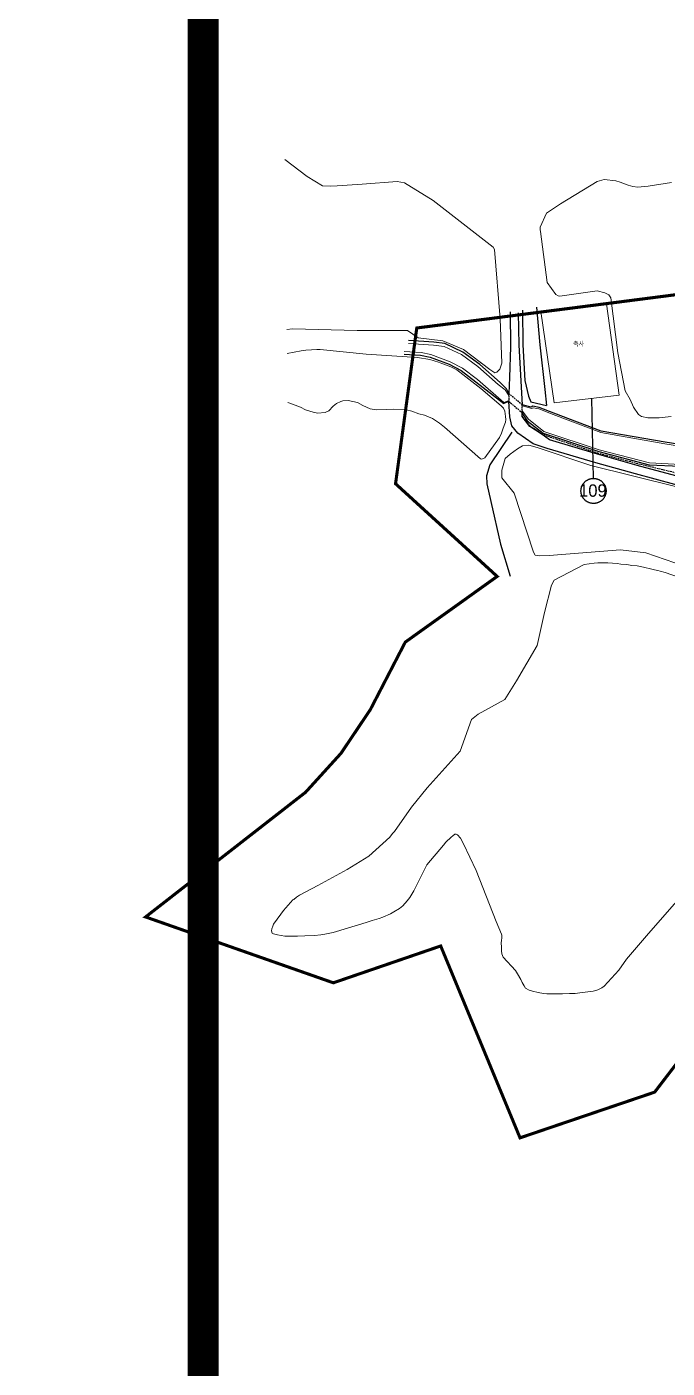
# Model space of a CAD drawing. Extents: x 296690 to 298491, y 586647 to 587790.
# Drawn here: x 296691 to 296897.7, y 586867.8 to 587301.4 of the extents above; entities that cross this region are included whole.
import ezdxf
from ezdxf.enums import TextEntityAlignment as Align

# ---------------------------------------------------------------- set-up
doc = ezdxf.new("R2010")
doc.units = 0
doc.header["$MEASUREMENT"] = 0
doc.linetypes.add('DASHED', pattern=[0.75, 0.5, -0.25])
doc.linetypes.add('PHANTOM2', pattern=[1.25, 0.625, -0.125, 0.125, -0.125, 0.125, -0.125])
for name, color, linetype in [('_0넘버링', 7, 'Continuous'), ('_조사구역', 6, 'Continuous'), ('가드레일', 114, 'Continuous'), ('도로_비포장', 27, 'Continuous'), ('도로_콘크리트', 7, 'Continuous'), ('석축_상단', 25, 'SUKCHUK'), ('수로(박스)', 5, 'DASHED'), ('옹벽_상단', 2, 'ONGBYUCK'), ('지형_상단', 7, 'SUNGJEULTO'), ('지형_하단', 7, 'Continuous'), ('현황 텍스트', 7, 'Continuous')]:
    doc.layers.add(name, color=color, linetype=linetype)
for name, color, linetype, lineweight in [('건물', 7, 'Continuous', 20), ('밭', 3, 'Continuous', 18), ('석축_하단', 30, 'Continuous', 18), ('옹벽_하단', 2, 'Continuous', 18)]:
    doc.layers.add(name, color=color, linetype=linetype, lineweight=lineweight)
doc.styles.add('GHS', font='simplex.shx', dxfattribs={"bigfont": 'ngsw.shx'})
doc.styles.add('JKS_FONT', font='', dxfattribs={"height": 1.5})
doc.styles.add('sks-ghs', font='romans.shx', dxfattribs={"bigfont": 'ghs.shx'})
doc.styles.get('JKS_FONT').set_extended_font_data('Expo M')
doc.linetypes.add('ONGBYUCK', pattern='A,1,0,[")",sks-ghs,S=0.5,R=90,X=0.5,Y=0],2', length=3)
doc.linetypes.add('SUKCHUK', pattern='A,1,["V",sks-ghs,S=0.5,R=0,X=0.5,Y=0],0.25,["V",sks-ghs,S=0.5,R=0,X=0.5,Y=0],0.25,["V",sks-ghs,S=0.5,R=0,X=0.5,Y=0],1', length=2.5)
doc.linetypes.add('SUNGJEULTO', pattern='A,0.25,["|",sks-ghs,S=0.3,R=0,X=0.5,Y=0.1],0.55,["|",sks-ghs,S=0.15,R=0,X=0.5,Y=0.05],0.25', length=1.05)

msp = doc.modelspace()

# ---------------------------------------------------------------- linework, layer by layer
at = {"color": 0, "const_width": 10}
msp.add_lwpolyline([(296747.91, 587748.15), (298486.35, 587748.15), (298486.35, 586651.63), (296747.91, 586651.63)], close=True, dxfattribs=at)
msp.add_lwpolyline([(296747.91, 587748.15), (298486.35, 587748.15), (298486.35, 586651.63), (296747.91, 586651.63)], close=True, dxfattribs=at)
at = {"layer": '_0넘버링', "linetype": 'Continuous'}
msp.add_line((296873.33, 587181.22), (296873.88, 587155.39), dxfattribs=at)
msp.add_lwpolyline([(296869.92, 587151.25), (296869.92, 587151.39), (296869.92, 587151.53), (296869.93, 587151.68), (296869.95, 587151.82), (296869.97, 587151.96), (296869.99, 587152.1), (296870.02, 587152.23), (296870.05, 587152.37), (296870.09, 587152.51), (296870.13, 587152.64), (296870.18, 587152.77), (296870.23, 587152.91), (296870.29, 587153.04), (296870.35, 587153.16), (296870.42, 587153.29), (296870.49, 587153.41), (296870.56, 587153.53), (296870.64, 587153.65), (296870.72, 587153.76), (296870.81, 587153.87), (296870.9, 587153.98), (296871, 587154.09), (296871.09, 587154.19), (296871.19, 587154.29), (296871.3, 587154.38), (296871.41, 587154.48), (296871.52, 587154.56), (296871.63, 587154.65), (296871.75, 587154.73), (296871.87, 587154.8), (296871.99, 587154.87), (296872.12, 587154.94), (296872.24, 587155), (296872.37, 587155.06), (296872.5, 587155.11), (296872.63, 587155.16), (296872.77, 587155.21), (296872.9, 587155.25), (296873.04, 587155.28), (296873.18, 587155.31), (296873.32, 587155.34), (296873.46, 587155.36), (296873.6, 587155.37), (296873.74, 587155.38), (296873.88, 587155.39), (296874.02, 587155.39), (296874.16, 587155.38), (296874.31, 587155.37), (296874.45, 587155.36), (296874.59, 587155.34), (296874.73, 587155.32), (296874.86, 587155.29), (296875, 587155.25), (296875.14, 587155.22), (296875.27, 587155.17), (296875.4, 587155.13), (296875.54, 587155.07), (296875.67, 587155.02), (296875.79, 587154.95), (296875.92, 587154.89), (296876.04, 587154.82), (296876.16, 587154.74), (296876.28, 587154.67), (296876.39, 587154.58), (296876.5, 587154.5), (296876.61, 587154.41), (296876.72, 587154.31), (296876.82, 587154.21), (296876.92, 587154.11), (296877.01, 587154.01), (296877.11, 587153.9), (296877.19, 587153.79), (296877.28, 587153.67), (296877.36, 587153.56), (296877.43, 587153.44), (296877.5, 587153.32), (296877.57, 587153.19), (296877.63, 587153.06), (296877.69, 587152.94), (296877.74, 587152.8), (296877.79, 587152.67), (296877.84, 587152.54), (296877.88, 587152.4), (296877.91, 587152.27), (296877.94, 587152.13), (296877.97, 587151.99), (296877.99, 587151.85), (296878, 587151.71), (296878.01, 587151.57), (296878.02, 587151.43), (296878.02, 587151.28), (296878.01, 587151.14), (296878, 587151), (296877.99, 587150.86), (296877.97, 587150.72), (296877.95, 587150.58), (296877.92, 587150.44), (296877.88, 587150.31), (296877.85, 587150.17), (296877.8, 587150.04), (296877.76, 587149.9), (296877.7, 587149.77), (296877.65, 587149.64), (296877.58, 587149.51), (296877.52, 587149.39), (296877.45, 587149.27), (296877.37, 587149.15), (296877.3, 587149.03), (296877.21, 587148.91), (296877.13, 587148.8), (296877.04, 587148.69), (296876.94, 587148.59), (296876.84, 587148.49), (296876.74, 587148.39), (296876.64, 587148.29), (296876.53, 587148.2), (296876.42, 587148.11), (296876.3, 587148.03), (296876.19, 587147.95), (296876.07, 587147.88), (296875.95, 587147.8), (296875.82, 587147.74), (296875.69, 587147.67), (296875.57, 587147.62), (296875.43, 587147.56), (296875.3, 587147.51), (296875.17, 587147.47), (296875.03, 587147.43), (296874.9, 587147.4), (296874.76, 587147.37), (296874.62, 587147.34), (296874.48, 587147.32), (296874.34, 587147.31), (296874.2, 587147.29), (296874.06, 587147.29), (296873.91, 587147.29), (296873.77, 587147.29), (296873.63, 587147.3), (296873.49, 587147.32), (296873.35, 587147.34), (296873.21, 587147.36), (296873.07, 587147.39), (296872.94, 587147.42), (296872.8, 587147.46), (296872.66, 587147.5), (296872.53, 587147.55), (296872.4, 587147.6), (296872.27, 587147.66), (296872.14, 587147.72), (296872.02, 587147.79), (296871.9, 587147.86), (296871.78, 587147.93), (296871.66, 587148.01), (296871.54, 587148.09), (296871.43, 587148.18), (296871.32, 587148.27), (296871.22, 587148.37), (296871.12, 587148.46), (296871.02, 587148.56), (296870.92, 587148.67), (296870.83, 587148.78), (296870.74, 587148.89), (296870.66, 587149), (296870.58, 587149.12), (296870.5, 587149.24), (296870.43, 587149.36), (296870.37, 587149.49), (296870.3, 587149.61), (296870.25, 587149.74), (296870.19, 587149.87), (296870.14, 587150), (296870.1, 587150.14), (296870.06, 587150.27), (296870.03, 587150.41), (296870, 587150.55), (296869.97, 587150.69), (296869.95, 587150.83), (296869.93, 587150.97), (296869.92, 587151.11), (296869.92, 587151.25)], dxfattribs=at)
at = {"layer": '_조사구역', "color": 1, "linetype": 'PHANTOM2', "ltscale": 10, "const_width": 1, "flags": 128}
msp.add_lwpolyline([(296888.84, 587577.29), (296916.15, 587564.87), (296917.16, 587546.98), (296944.06, 587499.88), (296962.64, 587506.35), (296964.44, 587470.58), (296997.02, 587434.8), (296987.35, 587416.46), (297013.51, 587382.87), (297017.84, 587370.08), (297028.94, 587352.6), (297029.92, 587342.81), (297037.31, 587334.59), (297040.56, 587314.96), (297070.47, 587308.46), (297100.62, 587240.51), (296816.88, 587204.01), (296810.03, 587153.67), (296842.85, 587123.71), (296813.17, 587102.47), (296801.87, 587080.63), (296792.42, 587066.55), (296780.99, 587053.96), (296729.3, 587013.64), (296789.94, 586992.35), (296824.61, 587004.26), (296850.23, 586942.24), (296893.72, 586957.02), (296943.19, 587021.67), (296972.09, 586999.95), (296987, 586998.05), (297023.23, 586997.93), (297046.89, 586904.34), (297072.38, 586919.28), (297092.13, 586914.81), (297140.05, 586929.39), (297161.26, 587039.31), (297169.67, 587043.4), (297143.69, 587095.58), (297202.29, 587171.68), (297208.17, 587171.56), (297223.3, 587185.23), (297231.66, 587208.89), (297261.64, 587209.69), (297274.46, 587204.56), (297288.68, 587207.29), (297312.55, 587205.4), (297330.39, 587243.47), (297352.25, 587274.95), (297366.21, 587284.27), (297417.02, 587287.72), (297445.1, 587268.3), (297503.61, 587227.81), (297523.96, 587277.06), (297579.61, 587285.31), (297639.29, 587334.83), (297716.69, 587369.95), (297740.28, 587286.16), (297825.46, 587201.84), (297873.06, 587112.59), (297985.44, 587163.71), (298083.12, 587194.83), (298077.66, 587264.11), (298068.85, 587288.67), (298075.49, 587302.92), (298064.34, 587344.33), (298031.59, 587377.11), (298044.64, 587441.82), (298042.94, 587499.78), (298028.92, 587538.45), (298039.34, 587564.95), (298043.46, 587576.46), (298029.63, 587619.83), (298018.44, 587640.96), (298021.43, 587663.04), (298018.74, 587675.87), (298016.58, 587686.14), (298003.66, 587699.07), (297992.44, 587709.1), (297988.83, 587725.13), (297944.08, 587728.99), (297800.52, 587643.82), (297772.38, 587662.14), (297757.38, 587592.19), (297693.21, 587575.36), (297656.54, 587574.02), (297572.22, 587570.95), (297613.4, 587635.68), (297629.04, 587661.26), (297639.97, 587676.97), (297661.05, 587707.24), (297598.57, 587775.35), (297577.8, 587771.53), (297529.25, 587759.19), (297490.27, 587737.05), (297479.32, 587721.33), (297454.97, 587717.47), (297250.91, 587692.79), (297212.29, 587661.66), (297187.56, 587688.51), (297176.05, 587696.22), (297149.46, 587697.29), (297117.93, 587719.01), (297086.05, 587732.64), (297066.45, 587740.82), (297055.85, 587761.22), (297045.64, 587752.78), (296998.56, 587747.18), (296975.92, 587745.76), (296966.62, 587742.51), (296946.71, 587733.47), (296916.68, 587715.59), (296875.89, 587729.39), (296872.69, 587730.05), (296872.4, 587730.11), (296864.88, 587731.65), (296743.31, 587733.69), (296691.62, 587698.85), (296718.09, 587653.84), (296730.15, 587649.14), (296737.49, 587637.8), (296758.71, 587639.51), (296767.47, 587630.15), (296786.92, 587626.97), (296789.39, 587586.73), (296810.55, 587586.52), (296815.91, 587576.91), (296842.39, 587563.91), (296888.84, 587577.29)], dxfattribs=at)
at = {"layer": '가드레일', "linetype": 'DASHED'}
for p, q in [((296853.47, 587172.29), (296851, 587175.39)), ((296857.43, 587169.66), (296853.47, 587172.29)), ((296859.88, 587168.71), (296857.43, 587169.66)), ((296875.41, 587163.5), (296859.88, 587168.71)), ((296888.16, 587160.13), (296875.41, 587163.5)), ((296907.25, 587155.54), (296888.16, 587160.13))]:
    msp.add_line(p, q, dxfattribs=at)
at = {"layer": '건물'}
msp.add_lwpolyline([(296882.21, 587182.26), (296861.21, 587179.79), (296857, 587209.31), (296878.17, 587211.8), (296882.21, 587182.26)], dxfattribs=at)
at = {"layer": '도로_비포장'}
for p, q in [((296847.58, 587170.33), (296840.48, 587159.73)), ((296840.48, 587159.73), (296839.37, 587156.25)), ((296839.37, 587156.25), (296839.52, 587153.64)), ((296839.52, 587153.64), (296840.82, 587147.9)), ((296840.82, 587147.9), (296843.93, 587134.11)), ((296843.93, 587134.11), (296847.08, 587123.81))]:
    msp.add_line(p, q, dxfattribs=at)
at = {"layer": '도로_콘크리트'}
for points in [[(296847.06, 587209.24), (296847.13, 587197.87), (296846.82, 587188.04), (296846.66, 587182.79)], [(296849.64, 587208.88), (296849.88, 587198.56), (296850.45, 587186.82), (296850.96, 587179.16)], [(296906.63, 587151.66), (296887.51, 587156.89), (296874.74, 587160.46), (296859, 587165.08), (296854.48, 587166.61), (296849.51, 587170.02), (296847.54, 587172.37), (296846.96, 587175.35), (296846.61, 587180.26)], [(296906.96, 587154.55), (296888.07, 587159.6), (296875.23, 587163.19), (296859.73, 587167.89), (296857.37, 587169.56), (296853.42, 587172.21), (296850.9, 587175.36), (296850.93, 587176.63)]]:
    msp.add_lwpolyline(points, dxfattribs=at)
at = {"layer": '밭'}
for points in [[(296774.32, 587258.47), (296781.44, 587253.02), (296786.42, 587250), (296789.07, 587249.85), (296791.19, 587249.91), (296799.24, 587250.48), (296810.55, 587251.39), (296812.96, 587250.93), (296822.18, 587245.26), (296841.58, 587230.18), (296842.03, 587229.4), (296843.86, 587207), (296844.38, 587192.67), (296843.7, 587190.69), (296842.7, 587189.75), (296842.11, 587189.52), (296840.44, 587190.64), (296832, 587197.1), (296825.25, 587199.86), (296817.38, 587200.79), (296813.89, 587203.17), (296797.58, 587203.23), (296776.75, 587203.75), (296774.97, 587203.48)], [(296886.87, 587178.45), (296885.76, 587180.89), (296884.24, 587183.68), (296881.82, 587196.03), (296879.58, 587213.77), (296878.87, 587214.7), (296877.67, 587215.42), (296875.13, 587216.04), (296863.09, 587214.26), (296862.58, 587214.43), (296861.8, 587214.86), (296859.02, 587218.73), (296856.82, 587235.17), (296856.78, 587235.76), (296856.76, 587236.56), (296858.81, 587241.14), (296863.25, 587244.12), (296875.14, 587251.35), (296877.4, 587251.99), (296881.19, 587251.6), (296882.59, 587251.19), (296885.16, 587250.13), (296886.65, 587249.75), (296888.23, 587249.53), (296891.62, 587249.87), (296899.17, 587251.02)], [(296775.06, 587195.76), (296779.54, 587196.61), (296781.08, 587196.82), (296782.87, 587196.99), (296784.61, 587197.05), (296785.71, 587197.08), (296800.57, 587195.55), (296817.17, 587194.51), (296821.14, 587193.87), (296822.55, 587193.41), (296823.88, 587192.96), (296825, 587192.55), (296826.5, 587191.97), (296827.84, 587191.44), (296828.99, 587190.92), (296829.85, 587190.52), (296837.54, 587184.47), (296844.17, 587178.8), (296844.91, 587178.05), (296845.33, 587177.12), (296845.56, 587175.41), (296845.63, 587174.44), (296845.54, 587173.6), (296845.13, 587172.46), (296844.73, 587171.31), (296844.22, 587169.99), (296843.65, 587168.65), (296838.84, 587162.07), (296838.11, 587161.74), (296837.69, 587161.66), (296837.48, 587161.68), (296825.85, 587171.99), (296824.22, 587173.27), (296821.94, 587174.78), (296819.38, 587175.82), (296817.5, 587176.32), (296815.31, 587177.1), (296813.47, 587177.6), (296809.5, 587177.8), (296807.02, 587177.72), (296803.89, 587177.59), (296801.85, 587177.86), (296799.49, 587178.98), (296797.7, 587179.89), (296794.71, 587180.53), (296793.03, 587180.5), (296792.35, 587180.3), (296790.92, 587179.6), (296789.89, 587178.74), (296788.43, 587177.19), (296787.29, 587176.7), (296784.81, 587176.51), (296783.39, 587176.83), (296780.95, 587177.61), (296779.28, 587178.4), (296776.72, 587179.4), (296775.25, 587179.92), (296775.25, 587179.92)], [(296899.02, 587175.42), (296895.21, 587174.98), (296891.47, 587175.01), (296889.41, 587175.43), (296888.51, 587176.08), (296886.87, 587178.45)], [(296903.37, 587127.07), (296890.88, 587131.38), (296882.67, 587132.26), (296859.61, 587130.49), (296856.4, 587130.4), (296855.13, 587130.53), (296854.54, 587131.6), (296848.29, 587150.62), (296844.34, 587155.58), (296844.33, 587158.06), (296845.38, 587161.85), (296847.1, 587163.26), (296849.42, 587164.96), (296851.02, 587165.9), (296853.11, 587166.09), (296855.77, 587165.37), (296873.12, 587159.57), (296900.4, 587152.73)], [(296777.14, 587019.32), (296777.14, 587019.32), (296778.02, 587020.02), (296778.97, 587020.66), (296784.93, 587023.82), (296794.39, 587029), (296801.45, 587033.28), (296808.15, 587039.43), (296809.09, 587040.59), (296809.67, 587041.3), (296815.15, 587049.14), (296820.21, 587055.38), (296830.88, 587067.2), (296834.54, 587077.42), (296836.72, 587079.15), (296845.36, 587083.93), (296849.11, 587089.98), (296855.72, 587101.4), (296858.09, 587112.04), (296860.43, 587120.9), (296861.26, 587122.45), (296870.9, 587127.58), (296874.15, 587128.03), (296875.34, 587128.08), (296877.75, 587128.14), (296878.57, 587128.14), (296881.62, 587127.89), (296882.75, 587127.72), (296884.68, 587127.56), (296886.39, 587127.26), (296888.02, 587127.1), (296889.1, 587126.94), (296890.52, 587126.62), (296892.42, 587126.14), (296893.63, 587125.89), (296894.69, 587125.63), (296895.5, 587125.41), (296897.14, 587124.94), (296907.6, 587121.29)], [(296901.54, 587019.53), (296891.06, 587007.52), (296884.63, 587000.04), (296882.09, 586996.45), (296877.43, 586991.25), (296876.62, 586990.68), (296875.36, 586990.08), (296874.33, 586989.8), (296873.82, 586989.64), (296869.57, 586989.14), (296868.03, 586988.92), (296866.18, 586988.86), (296863.99, 586988.81), (296861.82, 586988.76), (296858.9, 586988.83), (296857.83, 586988.95), (296856.05, 586989.23), (296854.25, 586989.64), (296853.17, 586989.95), (296851.99, 586990.65), (296851.52, 586991.33), (296850.88, 586992.49), (296850.48, 586993.4), (296849.42, 586995.27), (296848.74, 586996.29), (296844.79, 587000.67), (296844.4, 587001.77), (296844.26, 587002.67), (296844.2, 587004.01), (296844.19, 587005.22), (296844.24, 587006.12), (296844.32, 587006.76), (296844.32, 587007.72), (296844.3, 587008.1), (296842.51, 587012.16), (296836.06, 587028.66), (296832.01, 587037.29), (296830.97, 587039.08), (296830.03, 587040.14), (296829.57, 587040.39), (296829.19, 587040.39), (296828.54, 587039.87), (296828.04, 587039.42), (296826.29, 587037.85), (296825.49, 587036.87), (296820.12, 587030.52), (296817.51, 587025.31), (296815.92, 587022.08), (296814.63, 587019.98), (296813.76, 587018.85), (296812.37, 587017.21), (296811.27, 587016.37), (296809.43, 587015.33), (296808.36, 587014.69), (296805.93, 587013.56), (296804.71, 587013.12), (296802.44, 587012.45), (296800.57, 587011.89), (296798.11, 587011.09), (296789.89, 587008.65), (296787.24, 587008.07), (296785.89, 587007.91), (296783.81, 587007.69), (296780.7, 587007.52), (296778.36, 587007.46), (296777.28, 587007.44), (296777.28, 587007.44), (296777.01, 587007.43), (296774.31, 587007.45), (296771.87, 587007.84), (296770.63, 587008.14), (296770.17, 587008.39), (296769.95, 587009.17), (296770.11, 587009.84), (296770.38, 587010.67), (296770.62, 587011.31), (296772.95, 587014.58), (296773.88, 587015.78), (296776.89, 587019.13), (296777.14, 587019.32)]]:
    msp.add_lwpolyline(points, dxfattribs=at)
at = {"layer": '석축_상단'}
for p, q in [((296822.42, 587199.4), (296814.22, 587199.92)), ((296825.99, 587198.95), (296822.42, 587199.4)), ((296831.79, 587196.18), (296825.99, 587198.95)), ((296837.21, 587192.24), (296831.79, 587196.18)), ((296812.78, 587195.56), (296818.13, 587195.19)), ((296818.13, 587195.19), (296821.16, 587194.57)), ((296821.16, 587194.57), (296827.33, 587192.29)), ((296827.33, 587192.29), (296831.17, 587190.23)), ((296843.85, 587186.39), (296837.21, 587192.24)), ((296831.17, 587190.23), (296835.94, 587186.64)), ((296835.94, 587186.64), (296844.96, 587179.59)), ((296845.81, 587184.34), (296843.85, 587186.39)), ((296854.35, 587178.77), (296853.81, 587178.41)), ((296856.43, 587178.32), (296854.35, 587178.77)), ((296861.14, 587176.53), (296856.43, 587178.32)), ((296876.45, 587170.7), (296861.14, 587176.53)), ((296852.56, 587174.03), (296857.67, 587169.97)), ((296857.67, 587169.97), (296875.63, 587164.04)), ((296897.09, 587167.06), (296876.45, 587170.7)), ((296916.48, 587164.04), (296897.09, 587167.06)), ((296875.63, 587164.04), (296891.93, 587159.83)), ((296891.93, 587159.83), (296901.97, 587159.34))]:
    msp.add_line(p, q, dxfattribs=at)
at = {"layer": '석축_하단'}
for p, q in [((296812.85, 587196.45), (296818.26, 587196.08)), ((296822.33, 587198.5), (296814.17, 587199.02)), ((296818.26, 587196.08), (296821.41, 587195.44)), ((296825.74, 587198.07), (296822.33, 587198.5)), ((296831.33, 587195.41), (296825.74, 587198.07)), ((296821.41, 587195.44), (296827.7, 587193.12)), ((296827.7, 587193.12), (296831.65, 587190.99)), ((296836.64, 587191.54), (296831.33, 587195.41)), ((296831.65, 587190.99), (296836.49, 587187.36)), ((296836.49, 587187.36), (296844.95, 587179.93)), ((296843.22, 587185.74), (296836.64, 587191.54)), ((296845.39, 587184.02), (296843.22, 587185.74)), ((296857.96, 587170.51), (296852.93, 587174.5)), ((296854.45, 587178.24), (296854.08, 587177.99)), ((296856.29, 587177.84), (296854.45, 587178.24)), ((296860.96, 587176.06), (296856.29, 587177.84)), ((296876.31, 587170.22), (296860.96, 587176.06)), ((296875.8, 587164.61), (296857.96, 587170.51)), ((296897, 587166.56), (296876.31, 587170.22)), ((296916.42, 587163.54), (296897, 587166.56)), ((296892.02, 587160.43), (296875.8, 587164.61)), ((296902.01, 587159.94), (296892.02, 587160.43))]:
    msp.add_line(p, q, dxfattribs=at)
at = {"layer": '수로(박스)'}
msp.add_lwpolyline([(296846.66, 587182.79), (296846.61, 587180.26), (296850.93, 587176.63), (296850.96, 587179.16), (296846.66, 587182.79)], dxfattribs=at)
at = {"layer": '옹벽_상단'}
for p, q in [((296846.66, 587182.79), (296845.81, 587184.34)), ((296846.61, 587180.26), (296844.96, 587179.59)), ((296853.81, 587178.41), (296850.96, 587179.16)), ((296850.93, 587176.63), (296851.01, 587176.31)), ((296851.01, 587176.31), (296852.56, 587174.03))]:
    msp.add_line(p, q, dxfattribs=at)
at = {"layer": '옹벽_하단'}
for p, q in [((296845.39, 587184.02), (296846.65, 587182.14)), ((296846.62, 587180.61), (296844.95, 587179.93)), ((296854.08, 587177.99), (296850.96, 587178.84)), ((296852.93, 587174.5), (296850.92, 587177.2))]:
    msp.add_line(p, q, dxfattribs=at)
at = {"layer": '지형_상단'}
for p, q in [((296850.99, 587209.78), (296851.17, 587198.61)), ((296851.17, 587198.61), (296851.79, 587187.02)), ((296851.79, 587187.02), (296852.94, 587181.97)), ((296852.94, 587181.97), (296853.72, 587180.17)), ((296853.72, 587180.17), (296858.82, 587178.91))]:
    msp.add_line(p, q, dxfattribs=at)
at = {"layer": '지형_하단'}
for p, q in [((296855.54, 587210.74), (296856.61, 587198.61)), ((296856.61, 587198.61), (296858.26, 587184.13)), ((296858.26, 587184.13), (296858.82, 587178.91))]:
    msp.add_line(p, q, dxfattribs=at)

# ---------------------------------------------------------------- texts
at = {"layer": '_0넘버링', "style": 'JKS_FONT'}
msp.add_text('109', height=4, dxfattribs=at).set_placement((296873.77, 587151.47), align=Align.MIDDLE_CENTER)
at = {"layer": '현황 텍스트', "insert": (296867.35, 587198.02), "char_height": 1.5, "attachment_point": 7, "style": 'GHS'}
msp.add_mtext('축사', dxfattribs=at)

doc.saveas('drawing.dxf')
